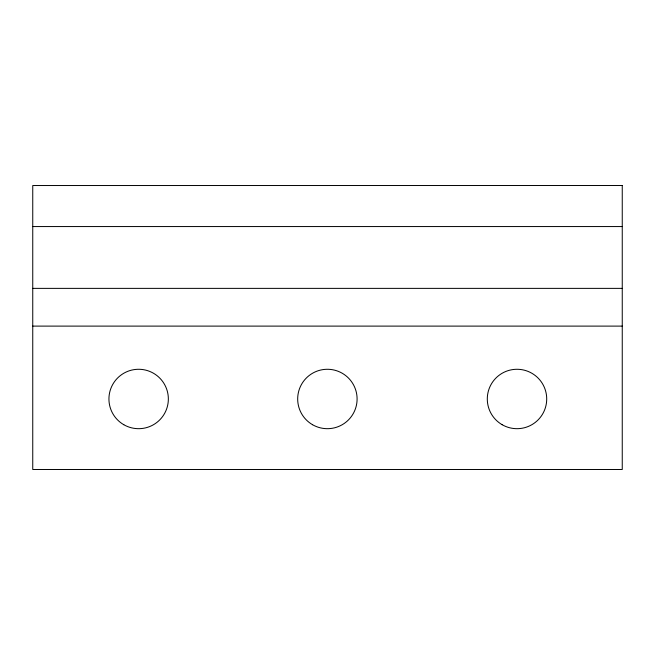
<?xml version="1.0" encoding="UTF-8"?>
<svg xmlns="http://www.w3.org/2000/svg" width="655" height="655" viewBox="0 0 655 655"><rect width="100%" height="100%" fill="white"/><g stroke="black" fill="none" stroke-linecap="round" stroke-linejoin="round"><path stroke-width="0.98" d="M32.75 226.556L622.25 226.556M32.75 288.372L622.25 288.372M32.75 326.108L622.25 326.108M622.25 185.512L32.75 185.529L32.75 469.488L622.25 469.488L622.25 185.512M502.148 424.71A29.712 29.712 0 0 0 546.712 398.985A29.712 29.712 0 0 0 502.148 373.252A29.712 29.712 0 0 0 502.148 424.71M312.533 424.71A29.712 29.712 0 0 0 357.098 398.985A29.712 29.712 0 0 0 312.533 373.252A29.712 29.712 0 0 0 312.533 424.71M123.787 424.71A29.712 29.712 0 0 0 168.351 398.985A29.712 29.712 0 0 0 123.787 373.252A29.712 29.712 0 0 0 123.787 424.71"/></g></svg>
